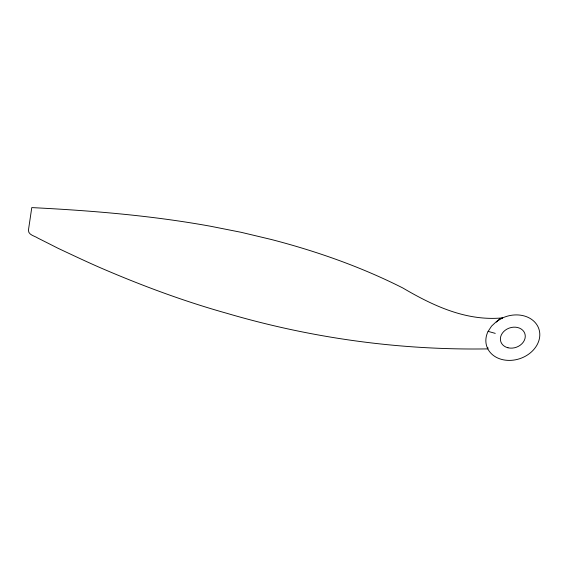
<?xml version="1.0" encoding="UTF-8"?>
<svg xmlns="http://www.w3.org/2000/svg" width="568" height="568" viewBox="0 0 568 568"><rect width="100%" height="100%" fill="white"/><g stroke="black" fill="none" stroke-linecap="round" stroke-linejoin="round"><path stroke-width="0.85" d="M487.926 347.694L487.82 348.887C399.673 350.342 311.378 338.159 226.817 313.295C183.144 301.061 140.58 285.157 98.981 267.152C85.186 261.095 71.561 254.634 57.929 248.23C51.29 244.851 44.645 241.492 37.985 238.155C34.861 235.969 28.535 235.102 28.4 230.416L31.78 207.597C91.576 210.593 151.393 215.528 210.373 226.213L241.173 232.312L271.298 239.49C316.568 251.219 360.964 266.832 402.748 287.94C433.171 305.818 466.363 321.431 502.694 317.867A27.477 22.145 -18.7 0 1 539.6 331.925A27.477 22.145 -18.7 0 1 509.098 360.403A27.477 22.145 -18.7 0 1 487.976 331.606L491.547 326.131L496.567 321.445L502.694 317.867L499.641 318.818L496.375 322.134M488.125 331.371L495.253 333.373M507.969 347.772A12.681 10.224 -18.7 0 0 525.18 335.006A12.681 10.224 -18.7 0 0 505.321 330.171A12.681 10.224 -18.7 0 0 507.969 347.772"/></g></svg>
